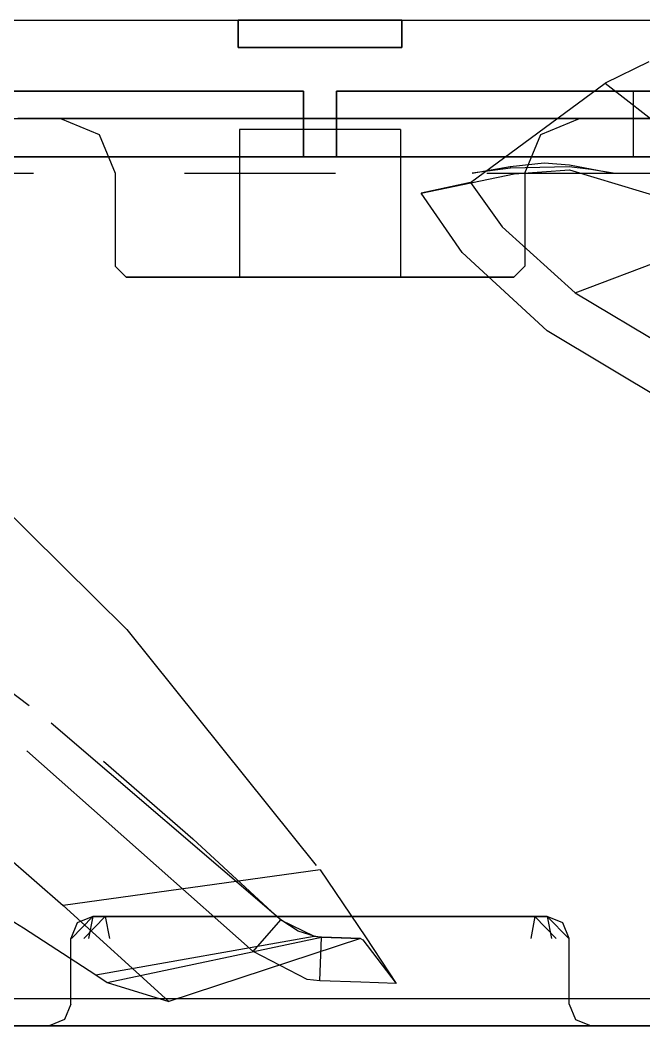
# Model space of a CAD drawing. Header units: metres. Extents: x -6 to 410, y 10 to 287.
# Drawn here: x 133.87 to 140.06, y 110 to 119.98 of the extents above; entities that cross this region are included whole.
import ezdxf

# ---------------------------------------------------------------- set-up
doc = ezdxf.new("R2010")
doc.units = ezdxf.units.M
doc.linetypes.add('CENTER2', pattern=[12.5, 8, -1.5, 1.5, -1.5])
doc.linetypes.add('DASHED', pattern=[4.5, 3, -1.5])
doc.layers.add('HIDDEN', color=9, linetype='DASHED')
doc.layers.add('VISIBLE', color=3, linetype='Continuous')

msp = doc.modelspace()

# ---------------------------------------------------------------- linework, layer by layer
at = {"layer": 'CENTER2', "color": 3, "linetype": 'CENTER2'}
msp.add_line((113.5006, 118.4587), (182.9649, 118.4587), dxfattribs=at)
at = {"layer": 'HIDDEN'}
for p, q in [((133.0852, 119.9769), (134.3122, 119.9769)), ((134.3122, 119.9769), (135.5711, 119.9769)), ((135.5711, 119.9769), (136.846, 119.9769)), ((136.0327, 119.9769), (136.0378, 119.9769)), ((136.0378, 119.9769), (136.0327, 119.9769)), ((136.0327, 119.7058), (136.0327, 119.9769)), ((136.0327, 119.9769), (136.0327, 119.7058)), ((136.0378, 119.9769), (136.0531, 119.9769)), ((136.0531, 119.9769), (136.0378, 119.9769)), ((136.0531, 119.9769), (136.0783, 119.9769)), ((136.0783, 119.9769), (136.0531, 119.9769)), ((136.0783, 119.9769), (136.1132, 119.9769)), ((136.1132, 119.9769), (136.0783, 119.9769)), ((136.1132, 119.9769), (136.1573, 119.9769)), ((136.1573, 119.9769), (136.1132, 119.9769)), ((136.1573, 119.9769), (136.2101, 119.9769)), ((136.2101, 119.9769), (136.1573, 119.9769)), ((136.2101, 119.9769), (136.2709, 119.9769)), ((136.2709, 119.9769), (136.2101, 119.9769)), ((136.2709, 119.9769), (136.3389, 119.9769)), ((136.3389, 119.9769), (136.2709, 119.9769)), ((136.3389, 119.9769), (136.4133, 119.9769)), ((136.4133, 119.9769), (136.3389, 119.9769)), ((136.4133, 119.9769), (136.4931, 119.9769)), ((136.4931, 119.9769), (136.4133, 119.9769)), ((136.4931, 119.9769), (136.5774, 119.9769)), ((136.5774, 119.9769), (136.4931, 119.9769)), ((136.5774, 119.9769), (136.665, 119.9769)), ((136.665, 119.9769), (136.5774, 119.9769)), ((136.665, 119.9769), (136.7549, 119.9769)), ((136.7549, 119.9769), (136.665, 119.9769)), ((136.7549, 119.9769), (136.846, 119.9769)), ((136.846, 119.9769), (136.7549, 119.9769)), ((136.846, 119.9769), (138.1209, 119.9769)), ((136.846, 119.9769), (136.9371, 119.9769)), ((136.9371, 119.9769), (136.846, 119.9769)), ((136.9371, 119.9769), (137.027, 119.9769)), ((137.027, 119.9769), (136.9371, 119.9769)), ((137.027, 119.9769), (137.1146, 119.9769)), ((137.1146, 119.9769), (137.027, 119.9769)), ((137.1146, 119.9769), (137.1989, 119.9769)), ((137.1989, 119.9769), (137.1146, 119.9769)), ((137.1989, 119.9769), (137.2787, 119.9769)), ((137.2787, 119.9769), (137.1989, 119.9769)), ((137.2787, 119.9769), (137.3531, 119.9769)), ((137.3531, 119.9769), (137.2787, 119.9769)), ((137.3531, 119.9769), (137.4211, 119.9769)), ((137.4211, 119.9769), (137.3531, 119.9769)), ((137.4211, 119.9769), (137.4819, 119.9769)), ((137.4819, 119.9769), (137.4211, 119.9769)), ((137.4819, 119.9769), (137.5347, 119.9769)), ((137.5347, 119.9769), (137.4819, 119.9769)), ((137.5347, 119.9769), (137.5788, 119.9769)), ((137.5788, 119.9769), (137.5347, 119.9769)), ((137.5788, 119.9769), (137.6137, 119.9769)), ((137.6137, 119.9769), (137.5788, 119.9769)), ((137.6137, 119.9769), (137.639, 119.9769)), ((137.639, 119.9769), (137.6137, 119.9769)), ((137.639, 119.9769), (137.6542, 119.9769)), ((137.6542, 119.9769), (137.639, 119.9769)), ((137.6542, 119.9769), (137.6593, 119.9769)), ((137.6593, 119.9769), (137.6542, 119.9769)), ((137.6593, 119.9769), (137.6593, 119.7058)), ((137.6593, 119.7058), (137.6593, 119.9769)), ((138.1209, 119.9769), (139.3798, 119.9769)), ((139.3798, 119.9769), (140.6068, 119.9769)), ((136.0378, 119.7058), (136.0327, 119.7058)), ((136.0327, 119.7058), (136.0378, 119.7058)), ((136.0531, 119.7058), (136.0378, 119.7058)), ((136.0378, 119.7058), (136.0531, 119.7058)), ((136.0783, 119.7058), (136.0531, 119.7058)), ((136.0531, 119.7058), (136.0783, 119.7058)), ((136.1132, 119.7058), (136.0783, 119.7058)), ((136.0783, 119.7058), (136.1132, 119.7058)), ((136.1573, 119.7058), (136.1132, 119.7058)), ((136.1132, 119.7058), (136.1573, 119.7058)), ((136.2101, 119.7058), (136.1573, 119.7058)), ((136.1573, 119.7058), (136.2101, 119.7058)), ((136.2709, 119.7058), (136.2101, 119.7058)), ((136.2101, 119.7058), (136.2709, 119.7058)), ((136.3389, 119.7058), (136.2709, 119.7058)), ((136.2709, 119.7058), (136.3389, 119.7058)), ((136.4133, 119.7058), (136.3389, 119.7058)), ((136.3389, 119.7058), (136.4133, 119.7058)), ((136.4931, 119.7058), (136.4133, 119.7058)), ((136.4133, 119.7058), (136.4931, 119.7058)), ((136.5774, 119.7058), (136.4931, 119.7058)), ((136.4931, 119.7058), (136.5774, 119.7058)), ((136.665, 119.7058), (136.5774, 119.7058)), ((136.5774, 119.7058), (136.665, 119.7058)), ((136.7549, 119.7058), (136.665, 119.7058)), ((136.665, 119.7058), (136.7549, 119.7058)), ((136.846, 119.7058), (136.7549, 119.7058)), ((136.7549, 119.7058), (136.846, 119.7058)), ((136.846, 119.7058), (136.9371, 119.7058)), ((136.9371, 119.7058), (136.846, 119.7058)), ((136.9371, 119.7058), (137.027, 119.7058)), ((137.027, 119.7058), (136.9371, 119.7058)), ((137.027, 119.7058), (137.1146, 119.7058)), ((137.1146, 119.7058), (137.027, 119.7058)), ((137.1146, 119.7058), (137.1989, 119.7058)), ((137.1989, 119.7058), (137.1146, 119.7058)), ((137.1989, 119.7058), (137.2787, 119.7058)), ((137.2787, 119.7058), (137.1989, 119.7058)), ((137.2787, 119.7058), (137.3531, 119.7058)), ((137.3531, 119.7058), (137.2787, 119.7058)), ((137.3531, 119.7058), (137.4211, 119.7058)), ((137.4211, 119.7058), (137.3531, 119.7058)), ((137.4211, 119.7058), (137.4819, 119.7058)), ((137.4819, 119.7058), (137.4211, 119.7058)), ((137.4819, 119.7058), (137.5347, 119.7058)), ((137.5347, 119.7058), (137.4819, 119.7058)), ((137.5347, 119.7058), (137.5788, 119.7058)), ((137.5788, 119.7058), (137.5347, 119.7058)), ((137.5788, 119.7058), (137.6137, 119.7058)), ((137.6137, 119.7058), (137.5788, 119.7058)), ((137.6137, 119.7058), (137.639, 119.7058)), ((137.639, 119.7058), (137.6137, 119.7058)), ((137.639, 119.7058), (137.6542, 119.7058)), ((137.6542, 119.7058), (137.639, 119.7058)), ((137.6542, 119.7058), (137.6593, 119.7058)), ((137.6593, 119.7058), (137.6542, 119.7058)), ((140.1107, 119.5636), (139.678, 119.3507)), ((138.3383, 118.3673), (139.678, 119.3507)), ((139.678, 119.3507), (140.445, 118.7527)), ((133.9887, 119.272), (133.7018, 119.272)), ((133.7346, 119.272), (133.9296, 119.272)), ((133.9296, 119.272), (134.128, 119.272)), ((134.2791, 119.272), (133.9887, 119.272)), ((134.128, 119.272), (134.3295, 119.272)), ((134.5725, 119.272), (134.2791, 119.272)), ((134.3295, 119.272), (134.5339, 119.272)), ((134.5339, 119.272), (134.7409, 119.272)), ((134.8687, 119.272), (134.5725, 119.272)), ((134.7409, 119.272), (134.9503, 119.272)), ((135.1673, 119.272), (134.8687, 119.272)), ((134.9503, 119.272), (135.162, 119.272)), ((135.162, 119.272), (135.3755, 119.272)), ((135.4679, 119.272), (135.1673, 119.272)), ((135.3755, 119.272), (135.5907, 119.272)), ((135.7702, 119.272), (135.4679, 119.272)), ((135.5907, 119.272), (135.8074, 119.272)), ((136.0738, 119.272), (135.7702, 119.272)), ((135.8074, 119.272), (136.0252, 119.272)), ((136.0252, 119.272), (136.244, 119.272)), ((136.3783, 119.272), (136.0738, 119.272)), ((136.244, 119.272), (136.4634, 119.272)), ((136.6833, 119.272), (136.3783, 119.272)), ((136.4634, 119.272), (136.6833, 119.272)), ((136.6833, 119.272), (136.6833, 118.6214)), ((136.6833, 118.6214), (136.6833, 119.272)), ((137.0087, 119.272), (137.0087, 118.6214)), ((137.0087, 119.272), (137.2286, 119.272)), ((137.0087, 118.6214), (137.0087, 119.272)), ((137.3137, 119.272), (137.0087, 119.272)), ((137.2286, 119.272), (137.448, 119.272)), ((137.6183, 119.272), (137.3137, 119.272)), ((137.448, 119.272), (137.6668, 119.272)), ((137.9218, 119.272), (137.6183, 119.272)), ((137.6668, 119.272), (137.8847, 119.272)), ((137.8847, 119.272), (138.1013, 119.272)), ((138.2241, 119.272), (137.9218, 119.272)), ((138.1013, 119.272), (138.3165, 119.272)), ((138.5247, 119.272), (138.2241, 119.272)), ((138.3165, 119.272), (138.5301, 119.272)), ((138.8233, 119.272), (138.5247, 119.272)), ((138.5301, 119.272), (138.7417, 119.272)), ((138.7417, 119.272), (138.9511, 119.272)), ((139.1195, 119.272), (138.8233, 119.272)), ((138.9511, 119.272), (139.1581, 119.272)), ((139.4129, 119.272), (139.1195, 119.272)), ((139.1581, 119.272), (139.3625, 119.272)), ((139.3625, 119.272), (139.564, 119.272)), ((139.7033, 119.272), (139.4129, 119.272)), ((139.564, 119.272), (139.7624, 119.272)), ((139.9902, 119.272), (139.7033, 119.272)), ((139.7624, 119.272), (139.9575, 119.272)), ((139.9575, 118.6214), (139.9575, 119.272)), ((139.9575, 119.272), (141.0964, 119.272)), ((140.2733, 119.272), (139.9902, 119.272)), ((134.4433, 119.0009), (134.2704, 119.0009)), ((134.2704, 119.0009), (134.2851, 119.0009)), ((134.2851, 119.0009), (134.329, 119.0009)), ((134.329, 119.0009), (134.4015, 119.0009)), ((134.4015, 119.0009), (134.5018, 119.0009)), ((134.6186, 119.0009), (134.4433, 119.0009)), ((134.5018, 119.0009), (134.6289, 119.0009)), ((134.7962, 119.0009), (134.6186, 119.0009)), ((134.6289, 119.0009), (134.7812, 119.0009)), ((134.7812, 119.0009), (134.9571, 119.0009)), ((134.9758, 119.0009), (134.7962, 119.0009)), ((134.9571, 119.0009), (135.1544, 119.0009)), ((135.1574, 119.0009), (134.9758, 119.0009)), ((135.1544, 119.0009), (135.3711, 119.0009)), ((135.3407, 119.0009), (135.1574, 119.0009)), ((135.5255, 119.0009), (135.3407, 119.0009)), ((135.3711, 119.0009), (135.6045, 119.0009)), ((135.7116, 119.0009), (135.5255, 119.0009)), ((135.6045, 119.0009), (135.8521, 119.0009)), ((135.8989, 119.0009), (135.7116, 119.0009)), ((135.8521, 119.0009), (136.111, 119.0009)), ((136.0872, 119.0009), (135.8989, 119.0009)), ((136.2762, 119.0009), (136.0872, 119.0009)), ((136.111, 119.0009), (136.3783, 119.0009)), ((136.4658, 119.0009), (136.2762, 119.0009)), ((136.3783, 119.0009), (136.6509, 119.0009)), ((136.6558, 119.0009), (136.4658, 119.0009)), ((136.6509, 119.0009), (136.6522, 119.0009)), ((136.6702, 119.0009), (136.6509, 119.0009)), ((136.6522, 119.0009), (136.6536, 119.0009)), ((136.6536, 119.0009), (136.6549, 119.0009)), ((136.6549, 119.0009), (136.6562, 119.0009)), ((136.846, 119.0009), (136.6558, 119.0009)), ((136.6562, 119.0009), (136.6576, 119.0009)), ((136.6576, 119.0009), (136.6589, 119.0009)), ((136.6589, 119.0009), (136.6603, 119.0009)), ((136.6603, 119.0009), (136.6616, 119.0009)), ((136.6616, 119.0009), (136.663, 119.0009)), ((136.663, 119.0009), (136.6643, 119.0009)), ((136.6643, 119.0009), (136.6657, 119.0009)), ((136.6657, 119.0009), (136.667, 119.0009)), ((136.667, 119.0009), (136.6684, 119.0009)), ((136.6684, 119.0009), (136.6697, 119.0009)), ((136.6697, 119.0009), (136.9711, 119.0009)), ((136.9711, 119.0009), (137.2708, 119.0009)), ((137.2708, 119.0009), (137.5646, 119.0009)), ((137.5646, 119.0009), (137.8487, 119.0009)), ((137.8487, 119.0009), (138.119, 119.0009)), ((138.119, 119.0009), (138.3718, 119.0009)), ((138.3718, 119.0009), (138.6038, 119.0009)), ((138.6038, 119.0009), (138.8117, 119.0009)), ((138.8117, 119.0009), (138.9926, 119.0009)), ((138.9926, 119.0009), (139.1442, 119.0009)), ((139.1442, 119.0009), (139.2643, 119.0009)), ((139.2643, 119.0009), (139.3513, 119.0009)), ((139.3513, 119.0009), (139.4039, 119.0009)), ((139.4039, 119.0009), (139.4216, 119.0009)), ((136.0513, 118.8925), (136.0462, 118.8925)), ((136.0663, 118.8925), (136.0513, 118.8925)), ((136.0911, 118.8925), (136.0663, 118.8925)), ((136.1254, 118.8925), (136.0911, 118.8925)), ((136.1688, 118.8925), (136.1254, 118.8925)), ((136.2207, 118.8925), (136.1688, 118.8925)), ((136.2805, 118.8925), (136.2207, 118.8925)), ((136.3474, 118.8925), (136.2805, 118.8925)), ((136.4205, 118.8925), (136.3474, 118.8925)), ((136.499, 118.8925), (136.4205, 118.8925)), ((136.5819, 118.8925), (136.499, 118.8925)), ((136.668, 118.8925), (136.5819, 118.8925)), ((136.7565, 118.8925), (136.668, 118.8925)), ((136.846, 118.8925), (136.7565, 118.8925)), ((136.9356, 118.8925), (136.846, 118.8925)), ((137.024, 118.8925), (136.9356, 118.8925)), ((137.1102, 118.8925), (137.024, 118.8925)), ((137.193, 118.8925), (137.1102, 118.8925)), ((137.2715, 118.8925), (137.193, 118.8925)), ((137.3447, 118.8925), (137.2715, 118.8925)), ((137.4115, 118.8925), (137.3447, 118.8925)), ((137.4713, 118.8925), (137.4115, 118.8925)), ((137.5232, 118.8925), (137.4713, 118.8925)), ((137.5666, 118.8925), (137.5232, 118.8925)), ((137.6009, 118.8925), (137.5666, 118.8925)), ((137.6257, 118.8925), (137.6009, 118.8925)), ((137.6408, 118.8925), (137.6257, 118.8925)), ((137.6458, 118.8925), (137.6408, 118.8925)), ((134.5173, 118.6214), (133.3897, 118.6214)), ((133.7018, 118.6214), (133.9887, 118.6214)), ((133.9296, 118.6214), (133.7346, 118.6214)), ((134.128, 118.6214), (133.9296, 118.6214)), ((133.9887, 118.6214), (134.2791, 118.6214)), ((134.3295, 118.6214), (134.128, 118.6214)), ((134.2791, 118.6214), (134.5725, 118.6214)), ((134.5339, 118.6214), (134.3295, 118.6214)), ((135.6743, 118.6214), (134.5173, 118.6214)), ((134.7409, 118.6214), (134.5339, 118.6214)), ((134.5725, 118.6214), (134.8687, 118.6214)), ((134.9503, 118.6214), (134.7409, 118.6214)), ((134.7877, 118.6214), (134.9292, 118.6214)), ((134.8687, 118.6214), (135.1673, 118.6214)), ((134.9292, 118.6214), (135.072, 118.6214)), ((135.162, 118.6214), (134.9503, 118.6214)), ((135.072, 118.6214), (135.2158, 118.6214)), ((135.3755, 118.6214), (135.162, 118.6214)), ((135.1673, 118.6214), (135.4679, 118.6214)), ((135.2158, 118.6214), (135.3607, 118.6214)), ((135.3607, 118.6214), (135.5065, 118.6214)), ((135.5907, 118.6214), (135.3755, 118.6214)), ((135.4679, 118.6214), (135.7702, 118.6214)), ((135.5065, 118.6214), (135.6532, 118.6214)), ((135.8074, 118.6214), (135.5907, 118.6214)), ((135.6532, 118.6214), (135.8007, 118.6214)), ((136.846, 118.6214), (135.6743, 118.6214)), ((135.7702, 118.6214), (136.0738, 118.6214)), ((135.8007, 118.6214), (135.9488, 118.6214)), ((136.0252, 118.6214), (135.8074, 118.6214)), ((135.9488, 118.6214), (136.0974, 118.6214)), ((136.244, 118.6214), (136.0252, 118.6214)), ((136.0738, 118.6214), (136.3783, 118.6214)), ((136.0974, 118.6214), (136.2466, 118.6214)), ((136.4634, 118.6214), (136.244, 118.6214)), ((136.2466, 118.6214), (136.3961, 118.6214)), ((136.3783, 118.6214), (136.6833, 118.6214)), ((136.3961, 118.6214), (136.5459, 118.6214)), ((136.6833, 118.6214), (136.4634, 118.6214)), ((136.5459, 118.6214), (136.6959, 118.6214)), ((136.6959, 118.6214), (136.846, 118.6214)), ((138.0177, 118.6214), (136.846, 118.6214)), ((136.846, 118.6214), (136.9961, 118.6214)), ((136.9961, 118.6214), (137.1461, 118.6214)), ((137.2286, 118.6214), (137.0087, 118.6214)), ((137.0087, 118.6214), (137.3137, 118.6214)), ((137.1461, 118.6214), (137.2959, 118.6214)), ((137.448, 118.6214), (137.2286, 118.6214)), ((137.2959, 118.6214), (137.4454, 118.6214)), ((137.3137, 118.6214), (137.6183, 118.6214)), ((137.4454, 118.6214), (137.5946, 118.6214)), ((137.6668, 118.6214), (137.448, 118.6214)), ((137.5946, 118.6214), (137.7432, 118.6214)), ((137.6183, 118.6214), (137.9218, 118.6214)), ((137.8847, 118.6214), (137.6668, 118.6214)), ((137.7432, 118.6214), (137.8913, 118.6214)), ((138.1013, 118.6214), (137.8847, 118.6214)), ((137.8913, 118.6214), (138.0388, 118.6214)), ((137.9218, 118.6214), (138.2241, 118.6214)), ((139.1747, 118.6214), (138.0177, 118.6214)), ((138.0388, 118.6214), (138.1855, 118.6214)), ((138.3165, 118.6214), (138.1013, 118.6214)), ((138.1855, 118.6214), (138.3313, 118.6214)), ((138.2241, 118.6214), (138.5247, 118.6214)), ((138.5301, 118.6214), (138.3165, 118.6214)), ((138.3313, 118.6214), (138.4762, 118.6214)), ((138.4762, 118.6214), (138.6201, 118.6214)), ((138.5247, 118.6214), (138.8233, 118.6214)), ((138.7417, 118.6214), (138.5301, 118.6214)), ((138.6201, 118.6214), (138.7628, 118.6214)), ((138.7322, 118.5246), (139.0702, 118.5608)), ((138.9511, 118.6214), (138.7417, 118.6214)), ((138.7628, 118.6214), (138.9043, 118.6214)), ((138.8233, 118.6214), (139.1195, 118.6214)), ((139.1581, 118.6214), (138.9511, 118.6214)), ((139.0702, 118.5608), (139.3223, 118.5421)), ((139.1195, 118.6214), (139.4129, 118.6214)), ((139.3625, 118.6214), (139.1581, 118.6214)), ((140.3024, 118.6214), (139.1747, 118.6214)), ((139.3223, 118.5421), (139.7563, 118.4587)), ((139.564, 118.6214), (139.3625, 118.6214)), ((139.4129, 118.6214), (139.7033, 118.6214)), ((139.7624, 118.6214), (139.564, 118.6214)), ((139.7033, 118.6214), (139.9902, 118.6214)), ((139.9575, 118.6214), (139.7624, 118.6214)), ((141.0964, 118.6214), (139.9575, 118.6214)), ((139.9902, 118.6214), (140.2733, 118.6214)), ((137.8503, 118.2614), (138.7716, 118.4527)), ((138.3571, 118.4587), (138.7322, 118.5246)), ((138.7357, 118.5093), (138.3571, 118.4587)), ((138.7322, 118.5246), (138.7357, 118.5093)), ((139.3196, 118.5226), (138.7357, 118.5093)), ((138.7716, 118.4527), (139.3232, 118.4934)), ((139.535, 118.4939), (139.3196, 118.5226)), ((139.3232, 118.4934), (140.738, 118.0636)), ((139.7563, 118.4587), (139.535, 118.4939)), ((138.3383, 118.3673), (137.8503, 118.2614)), ((138.3383, 118.3673), (138.6534, 117.9253)), ((138.2578, 117.6714), (137.8503, 118.2614)), ((139.3793, 117.2731), (142.0178, 118.2696)), ((138.6534, 117.9253), (139.3793, 117.2731)), ((139.101, 116.8932), (138.2578, 117.6714)), ((134.9332, 117.4285), (134.9211, 117.4285)), ((134.9694, 117.4285), (134.9332, 117.4285)), ((135.0291, 117.4285), (134.9694, 117.4285)), ((135.1117, 117.4285), (135.0291, 117.4285)), ((135.2162, 117.4285), (135.1117, 117.4285)), ((135.3411, 117.4285), (135.2162, 117.4285)), ((135.4849, 117.4285), (135.3411, 117.4285)), ((135.6459, 117.4285), (135.4849, 117.4285)), ((135.8219, 117.4285), (135.6459, 117.4285)), ((136.0108, 117.4285), (135.8219, 117.4285)), ((136.2103, 117.4285), (136.0108, 117.4285)), ((136.4177, 117.4285), (136.2103, 117.4285)), ((136.6305, 117.4285), (136.4177, 117.4285)), ((136.846, 117.4285), (136.6305, 117.4285)), ((137.0615, 117.4285), (136.846, 117.4285)), ((137.2743, 117.4285), (137.0615, 117.4285)), ((137.4818, 117.4285), (137.2743, 117.4285)), ((137.6812, 117.4285), (137.4818, 117.4285)), ((137.8701, 117.4285), (137.6812, 117.4285)), ((138.0462, 117.4285), (137.8701, 117.4285)), ((138.2071, 117.4285), (138.0462, 117.4285)), ((138.351, 117.4285), (138.2071, 117.4285)), ((138.4759, 117.4285), (138.351, 117.4285)), ((138.5803, 117.4285), (138.4759, 117.4285)), ((138.6629, 117.4285), (138.5803, 117.4285)), ((138.7226, 117.4285), (138.6629, 117.4285)), ((138.7588, 117.4285), (138.7226, 117.4285)), ((138.7709, 117.4285), (138.7588, 117.4285)), ((139.3793, 117.2731), (142.5216, 115.3895)), ((140.8465, 115.8491), (139.101, 116.8932)), ((133.4275, 115.4142), (134.9289, 113.9304)), ((131.5577, 114.9778), (134.6963, 112.6247)), ((134.9289, 113.9304), (136.846, 111.5464)), ((136.4574, 111.0534), (133.3067, 113.7469)), ((136.1806, 110.7393), (133.2672, 113.3234)), ((134.6963, 112.6247), (135.5845, 111.8547)), ((131.9149, 112.1814), (133.9025, 110.9727)), ((135.5845, 111.8547), (136.4545, 111.0528)), ((133.7203, 111.6963), (134.2975, 111.1951)), ((136.846, 111.5464), (134.2975, 111.1951)), ((136.846, 111.5464), (137.2977, 110.8845)), ((135.3444, 110.2408), (134.2975, 111.1951)), ((134.5897, 111.0844), (134.3775, 110.8676)), ((134.5897, 111.0844), (134.4363, 111.0209)), ((134.7137, 111.0844), (134.5016, 110.8676)), ((134.5897, 111.0844), (134.5485, 110.8676)), ((134.5897, 111.0844), (134.7137, 111.0844)), ((134.9089, 111.0844), (134.5897, 111.0844)), ((134.7137, 111.0844), (135.0154, 111.0844)), ((134.7137, 111.0844), (134.7547, 110.8676)), ((135.2295, 111.0844), (134.9089, 111.0844)), ((135.0154, 111.0844), (135.3184, 111.0844)), ((135.5514, 111.0844), (135.2295, 111.0844)), ((135.3184, 111.0844), (135.6226, 111.0844)), ((135.8742, 111.0844), (135.5514, 111.0844)), ((135.6226, 111.0844), (135.9277, 111.0844)), ((136.1977, 111.0844), (135.8742, 111.0844)), ((135.9277, 111.0844), (136.2334, 111.0844)), ((136.1806, 110.7393), (136.4575, 111.0534)), ((136.5217, 111.0844), (136.1977, 111.0844)), ((136.2334, 111.0844), (136.5396, 111.0844)), ((136.4575, 111.0534), (136.4545, 111.0528)), ((136.4545, 111.0528), (136.7875, 110.8887)), ((136.6298, 110.938), (136.4575, 111.0534)), ((136.846, 111.0844), (136.5217, 111.0844)), ((136.5396, 111.0844), (136.846, 111.0844)), ((136.846, 111.0844), (137.1524, 111.0844)), ((137.1703, 111.0844), (136.846, 111.0844)), ((137.1524, 111.0844), (137.4586, 111.0844)), ((137.4943, 111.0844), (137.1703, 111.0844)), ((137.4586, 111.0844), (137.7644, 111.0844)), ((137.8178, 111.0844), (137.4943, 111.0844)), ((137.7644, 111.0844), (138.0694, 111.0844)), ((138.1406, 111.0844), (137.8178, 111.0844)), ((138.0694, 111.0844), (138.3736, 111.0844)), ((138.4625, 111.0844), (138.1406, 111.0844)), ((138.3736, 111.0844), (138.6766, 111.0844)), ((138.7831, 111.0844), (138.4625, 111.0844)), ((138.6766, 111.0844), (138.9783, 111.0844)), ((139.1023, 111.0844), (138.7831, 111.0844)), ((138.9783, 111.0844), (138.9373, 110.8676)), ((138.9783, 111.0844), (139.1905, 110.8676)), ((138.9783, 111.0844), (139.1023, 111.0844)), ((139.1023, 111.0844), (139.3145, 110.8676)), ((139.1023, 111.0844), (139.1435, 110.8676)), ((139.2557, 111.0209), (139.1023, 111.0844)), ((133.9025, 110.9727), (134.6204, 110.5073)), ((134.4363, 111.0209), (134.3728, 110.8676)), ((139.3192, 110.8676), (139.2557, 111.0209)), ((134.3728, 110.2169), (134.3728, 110.8676)), ((134.6204, 110.5073), (136.7875, 110.8887)), ((134.7343, 110.4303), (136.8612, 110.8809)), ((137.2464, 110.8676), (135.3444, 110.2408)), ((136.7878, 110.8891), (136.6298, 110.938)), ((136.7875, 110.8887), (136.8612, 110.8809)), ((136.8248, 110.8839), (136.7878, 110.8891)), ((136.8612, 110.8811), (136.8248, 110.8839)), ((136.8452, 110.4477), (136.8612, 110.8811)), ((136.8612, 110.8811), (136.8612, 110.8809)), ((136.9605, 110.8765), (136.8612, 110.8811)), ((136.8612, 110.8809), (137.2464, 110.8676)), ((137.0599, 110.8726), (136.9605, 110.8765)), ((137.1504, 110.8702), (137.0599, 110.8726)), ((137.2486, 110.8679), (137.1504, 110.8702)), ((137.2464, 110.8676), (137.2486, 110.8679)), ((137.2486, 110.8679), (137.2717, 110.8547)), ((137.2717, 110.8547), (137.603, 110.4207)), ((137.2977, 110.8845), (137.603, 110.4207)), ((139.3192, 110.2169), (139.3192, 110.8676)), ((136.7191, 110.4615), (136.1806, 110.7393)), ((134.6204, 110.5073), (134.7343, 110.4303)), ((136.8452, 110.4477), (136.7191, 110.4615)), ((137.2509, 110.4334), (136.8452, 110.4477)), ((134.7343, 110.4303), (135.3444, 110.2408)), ((137.603, 110.4207), (137.2509, 110.4334)), ((134.1074, 110), (133.2163, 110)), ((135.0125, 110), (134.1074, 110)), ((134.158, 110), (134.1559, 110)), ((134.1559, 110), (134.1561, 110)), ((134.1561, 110), (134.1563, 110)), ((134.1563, 110), (134.1567, 110)), ((134.1567, 110), (134.1571, 110)), ((134.1571, 110), (134.1576, 110)), ((134.1576, 110), (134.1583, 110)), ((134.1643, 110), (134.158, 110)), ((134.1583, 110), (134.159, 110)), ((134.159, 110), (134.1598, 110)), ((134.1598, 110), (134.1607, 110)), ((134.1607, 110), (134.1618, 110)), ((134.1618, 110), (134.1629, 110)), ((134.1629, 110), (134.1641, 110)), ((134.1641, 110), (134.1654, 110)), ((134.1747, 110), (134.1643, 110)), ((134.1654, 110), (134.2894, 110)), ((134.1892, 110), (134.1747, 110)), ((134.2075, 110), (134.1892, 110)), ((134.2295, 110), (134.2075, 110)), ((134.2551, 110), (134.2295, 110)), ((134.2839, 110), (134.2551, 110)), ((134.3156, 110), (134.2839, 110)), ((134.2894, 110), (134.302, 110)), ((134.302, 110), (134.3196, 110)), ((134.35, 110), (134.3156, 110)), ((134.3196, 110), (134.3421, 110)), ((134.3421, 110), (134.3691, 110)), ((134.3868, 110), (134.35, 110)), ((134.3691, 110), (134.4004, 110)), ((134.4255, 110), (134.3868, 110)), ((134.4004, 110), (134.4355, 110)), ((134.4658, 110), (134.4255, 110)), ((134.4355, 110), (134.474, 110)), ((134.5073, 110), (134.4658, 110)), ((134.474, 110), (134.5154, 110)), ((134.8381, 110), (134.5073, 110)), ((134.5154, 110), (134.5593, 110)), ((134.5593, 110), (134.6051, 110)), ((134.6051, 110), (134.6522, 110)), ((134.6522, 110), (134.7001, 110)), ((134.7001, 110), (134.7481, 110)), ((134.7481, 110), (134.7957, 110)), ((134.7957, 110), (135.0858, 110)), ((135.1705, 110), (134.8381, 110)), ((135.9269, 110), (135.0125, 110)), ((135.0858, 110), (135.3772, 110)), ((135.5041, 110), (135.1705, 110)), ((135.3772, 110), (135.6696, 110)), ((135.8387, 110), (135.5041, 110)), ((135.6696, 110), (135.963, 110)), ((136.174, 110), (135.8387, 110)), ((136.846, 110), (135.9269, 110)), ((135.963, 110), (136.257, 110)), ((136.5099, 110), (136.174, 110)), ((136.257, 110), (136.5514, 110)), ((136.846, 110), (136.5099, 110)), ((136.5514, 110), (136.846, 110)), ((137.7651, 110), (136.846, 110)), ((136.846, 110), (137.1406, 110)), ((137.1821, 110), (136.846, 110)), ((137.1406, 110), (137.4351, 110)), ((137.518, 110), (137.1821, 110)), ((137.4351, 110), (137.729, 110)), ((137.8533, 110), (137.518, 110)), ((137.729, 110), (138.0224, 110)), ((138.6795, 110), (137.7651, 110)), ((138.1879, 110), (137.8533, 110)), ((138.0224, 110), (138.3148, 110)), ((138.5215, 110), (138.1879, 110)), ((138.3148, 110), (138.6062, 110)), ((138.8539, 110), (138.5215, 110)), ((138.6062, 110), (138.8963, 110)), ((139.5846, 110), (138.6795, 110)), ((139.1848, 110), (138.8539, 110)), ((138.8963, 110), (138.9439, 110)), ((138.9439, 110), (138.9919, 110)), ((138.9919, 110), (139.0398, 110)), ((139.0398, 110), (139.0869, 110)), ((139.0869, 110), (139.1327, 110)), ((139.1327, 110), (139.1766, 110)), ((139.1766, 110), (139.218, 110)), ((139.2263, 110), (139.1848, 110)), ((139.218, 110), (139.2566, 110)), ((139.2666, 110), (139.2263, 110)), ((139.2566, 110), (139.2917, 110)), ((139.3053, 110), (139.2666, 110)), ((139.2917, 110), (139.3229, 110)), ((139.342, 110), (139.3053, 110)), ((139.3229, 110), (139.3499, 110)), ((139.3764, 110), (139.342, 110)), ((139.3499, 110), (139.3724, 110)), ((139.3724, 110), (139.39, 110)), ((139.4082, 110), (139.3764, 110)), ((139.39, 110), (139.4026, 110)), ((139.4026, 110), (139.5266, 110)), ((139.4369, 110), (139.4082, 110)), ((139.4625, 110), (139.4369, 110)), ((139.4845, 110), (139.4625, 110)), ((139.5029, 110), (139.4845, 110)), ((139.5173, 110), (139.5029, 110)), ((139.5277, 110), (139.5173, 110)), ((139.5266, 110), (139.5279, 110)), ((139.534, 110), (139.5277, 110)), ((139.5279, 110), (139.5291, 110)), ((139.5291, 110), (139.5303, 110)), ((139.5303, 110), (139.5313, 110)), ((139.5313, 110), (139.5322, 110)), ((139.5322, 110), (139.533, 110)), ((139.533, 110), (139.5337, 110)), ((139.5337, 110), (139.5344, 110)), ((139.5361, 110), (139.534, 110)), ((139.5344, 110), (139.5349, 110)), ((139.5349, 110), (139.5353, 110)), ((139.5353, 110), (139.5357, 110)), ((139.5357, 110), (139.5359, 110)), ((139.5359, 110), (139.5361, 110)), ((140.4758, 110), (139.5846, 110))]:
    msp.add_line(p, q, dxfattribs=at)
at = {"layer": 'VISIBLE'}
for p, q in [((125.4593, 119.9769), (148.2328, 119.9769)), ((130.8815, 119.0009), (134.2704, 119.0009)), ((134.2704, 119.0009), (133.8472, 119.0009)), ((134.2704, 119.0009), (134.6539, 118.8421)), ((137.5138, 119.0009), (136.846, 119.0009)), ((138.1732, 119.0009), (137.5138, 119.0009)), ((138.8159, 119.0009), (138.1732, 119.0009)), ((139.4339, 119.0009), (138.8159, 119.0009)), ((139.0382, 118.8421), (139.4216, 119.0009)), ((139.4216, 119.0009), (142.8105, 119.0009)), ((140.0193, 119.0009), (139.4339, 119.0009)), ((140.5648, 119.0009), (140.0193, 119.0009)), ((134.6539, 118.8421), (134.8127, 118.4587)), ((136.0462, 118.8925), (136.0462, 117.4285)), ((137.6458, 118.8925), (136.0462, 118.8925)), ((137.6458, 118.8925), (137.6458, 117.4285)), ((138.8793, 118.4587), (139.0382, 118.8421)), ((133.8493, 118.6214), (134.3089, 118.6214)), ((134.3089, 118.6214), (134.7877, 118.6214)), ((138.9043, 118.6214), (139.3831, 118.6214)), ((139.3831, 118.6214), (139.8427, 118.6214)), ((139.8427, 118.6214), (140.2796, 118.6214)), ((134.8127, 118.4587), (134.8127, 117.5369)), ((138.8793, 118.4587), (138.8793, 117.5369)), ((134.9211, 117.4285), (134.8127, 117.5369)), ((138.8793, 117.5369), (138.7709, 117.4285)), ((134.9211, 117.4285), (136.0462, 117.4285)), ((136.0462, 117.4285), (136.0513, 117.4285)), ((136.0513, 117.4285), (136.0663, 117.4285)), ((136.0663, 117.4285), (136.0911, 117.4285)), ((136.0911, 117.4285), (136.1254, 117.4285)), ((136.1254, 117.4285), (136.1688, 117.4285)), ((136.1688, 117.4285), (136.2207, 117.4285)), ((136.2207, 117.4285), (136.2805, 117.4285)), ((136.2805, 117.4285), (136.3474, 117.4285)), ((136.3474, 117.4285), (136.4205, 117.4285)), ((136.4205, 117.4285), (136.499, 117.4285)), ((136.499, 117.4285), (136.5819, 117.4285)), ((136.5819, 117.4285), (136.668, 117.4285)), ((136.668, 117.4285), (136.7565, 117.4285)), ((136.7565, 117.4285), (136.846, 117.4285)), ((136.846, 117.4285), (136.9356, 117.4285)), ((136.9356, 117.4285), (137.024, 117.4285)), ((137.024, 117.4285), (137.1102, 117.4285)), ((137.1102, 117.4285), (137.193, 117.4285)), ((137.193, 117.4285), (137.2715, 117.4285)), ((137.2715, 117.4285), (137.3447, 117.4285)), ((137.3447, 117.4285), (137.4115, 117.4285)), ((137.4115, 117.4285), (137.4713, 117.4285)), ((137.4713, 117.4285), (137.5232, 117.4285)), ((137.5232, 117.4285), (137.5666, 117.4285)), ((137.5666, 117.4285), (137.6009, 117.4285)), ((137.6009, 117.4285), (137.6257, 117.4285)), ((137.6257, 117.4285), (137.6408, 117.4285)), ((137.6408, 117.4285), (137.6458, 117.4285)), ((137.6458, 117.4285), (138.7709, 117.4285)), ((133.3897, 110.2711), (134.5173, 110.2711)), ((134.5173, 110.2711), (135.6743, 110.2711)), ((135.6743, 110.2711), (136.846, 110.2711)), ((136.846, 110.2711), (138.0177, 110.2711)), ((138.0177, 110.2711), (139.1747, 110.2711)), ((139.1747, 110.2711), (140.3024, 110.2711)), ((134.3728, 110.2169), (134.3105, 110.0647)), ((139.3192, 110.2169), (139.3816, 110.0647)), ((134.3105, 110.0647), (134.1559, 110)), ((139.3816, 110.0647), (139.5361, 110)), ((133.3001, 110), (134.457, 110)), ((134.457, 110), (135.644, 110)), ((135.644, 110), (136.846, 110)), ((136.846, 110), (138.0481, 110)), ((138.0481, 110), (139.235, 110)), ((139.235, 110), (140.3919, 110))]:
    msp.add_line(p, q, dxfattribs=at)

doc.saveas('drawing.dxf')
